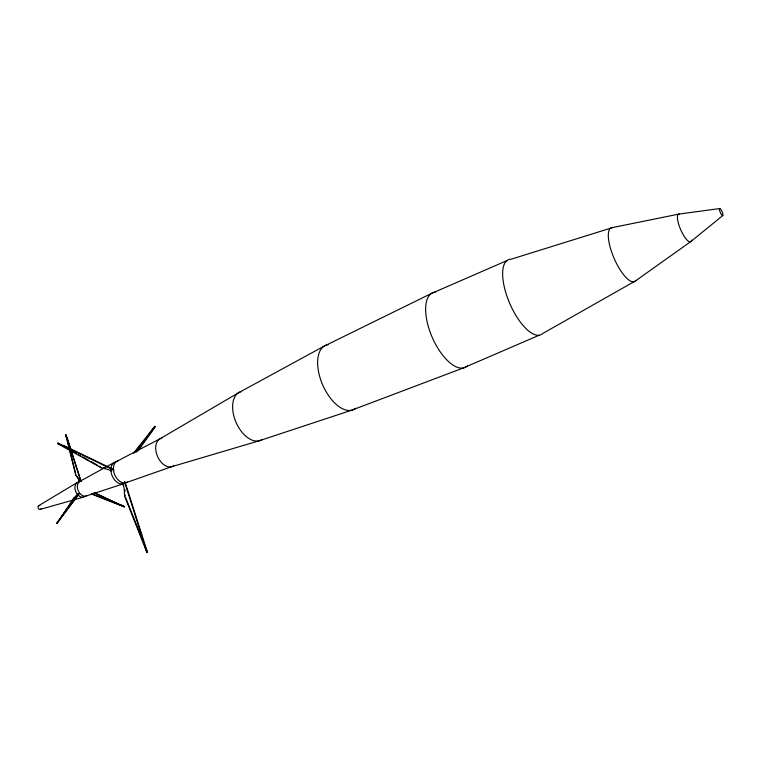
<?xml version="1.0" encoding="UTF-8"?>
<svg xmlns="http://www.w3.org/2000/svg" width="761" height="761" viewBox="0 0 761 761"><rect width="100%" height="100%" fill="white"/><g stroke="black" fill="none" stroke-linecap="round" stroke-linejoin="round"><path stroke-width="1.14" d="M124.3 506.931L91.948 494.231L91.491 493.537M124.376 506.893L95.068 492.919M111.715 471.211A20.404 9.18 4.1 0 0 108.452 469.613L101.165 467.777L99.158 466.084M91.948 494.231L91.805 493.518M113.817 470.146L57.969 443.206L57.912 443.768L101.165 467.777M57.912 443.768L58.093 443.149M124.928 481.684L147.444 552.286L146.911 552.457L124.642 496.258L124.186 488.533A20.033 14.82 78.5 0 0 122.778 484.338L122.169 483.064M125.213 495.097L124.642 496.258M136.419 452.12L154.844 426.255L155.187 426.693L153.075 429.927L138.141 450.683M79.382 493.68L56.932 523.53L73.608 498.312L77.099 494.736A14.05 3.71 -38.8 0 0 78.06 493.48M67.976 507.264L56.932 523.53M69.28 505.342L73.208 499.587M56.58 523.245L79.125 493.366M133.479 453.233L154.844 426.255M134.564 452.757L139.691 446.25M147.016 436.966L155.187 426.693M76.243 496.324L77.356 495.05A14.05 3.71 -38.8 0 0 77.86 494.412M75.653 496.952L73.608 498.312M722.817 215.506L691.036 241.418L635.692 280.761L542.907 333.404A40.866 16.114 66.5 0 1 509.708 303.344A40.866 16.114 66.5 0 1 511.031 259.235L612.757 227.529L679.212 214.031L719.811 208.543M38.659 505.704L77.203 482.541M79.62 481.485L114.064 462.574M116.585 461.461L159.506 439.068L238.336 392.876L323.958 346.236L431.192 293.575L507.026 260.566M79.23 481.799A13.688 9.912 79.2 0 0 78.345 478.907L75.643 474.702L65.684 434.797L67.463 438.631L81.151 481.437M65.979 434.75L75.653 473.504M539.121 335.249L463.145 368.029L351.363 410.303L258.835 440.895L171.33 466.816L125.679 482.816M146.911 552.457L124.519 481.77M147.444 552.286L125.489 497.256M85.831 496.096L123.139 483.901A11.681 7.933 66.6 0 1 110.878 469.613M40.228 509.404L73.18 500.044M75.453 499.397L83.406 497.133M75.643 474.702L78.64 478.85M65.684 434.797L67.463 438.631M103.553 467.568L104.79 467.844M93.061 494.289L124.319 506.56L121.589 505.057M58.036 443.711L63.306 445.936M93.974 492.805L121.56 505.428M63.372 445.375L113.865 469.604M57.969 443.206L68.262 448.923M70.326 450.074L76.5 453.499M78.564 454.64L80.618 455.791M82.683 456.933L88.856 460.367M90.92 461.508L97.094 464.933M67.168 438.678L80.856 481.494M124.909 489.875L125.127 491.283M78.982 479.791A13.679 9.912 79.2 0 1 79.525 481.732M110.764 470.098A20.404 9.18 4.1 0 1 111.762 470.669M123.187 484.253A20.024 14.82 78.5 0 1 123.729 485.613M261.66 439.801A26.274 15.429 66.6 0 1 235.958 422.127A26.274 15.429 66.6 0 1 241.104 391.639M173.679 465.799A15.191 9.817 66.6 0 1 157.46 456.258A15.191 9.817 66.6 0 1 161.893 438.117M127.582 481.998A11.7 7.924 66.6 0 1 114.721 474.816A11.7 7.924 66.6 0 1 118.507 460.681M110.916 468.69A11.681 7.933 66.6 0 1 115.986 461.794M87.192 495.516A8 5.641 66.6 0 1 78.183 490.693A8 5.641 66.6 0 1 80.98 480.923M84.766 496.553A7.991 5.641 66.6 0 1 75.758 491.739A7.991 5.641 66.6 0 1 78.573 481.979M41.084 508.614A2.026 1.493 66.7 0 1 39.144 509.166A2.026 1.493 66.7 0 1 38.079 506.645A2.026 1.493 66.7 0 1 39.829 505.656M355.72 408.276A35.044 18.378 66.6 0 1 322.512 384.533A35.044 18.378 66.6 0 1 328.467 344.6M467.435 365.974A40.733 18.226 66.5 0 1 432.067 336.99A40.733 18.226 66.5 0 1 435.701 292.024M635.692 280.761A29.308 9.532 66.5 0 1 614.051 258.226A29.308 9.532 66.5 0 1 612.757 227.529M691.606 240.057A15.058 4.252 66.5 0 1 681.428 231.296A15.058 4.252 66.5 0 1 679.212 214.031M719.545 210.226A3.824 0.98 66.5 0 0 722.579 215.601A3.824 0.98 66.5 0 0 721.447 210.388A3.824 0.98 66.5 0 0 719.545 210.226"/></g></svg>
